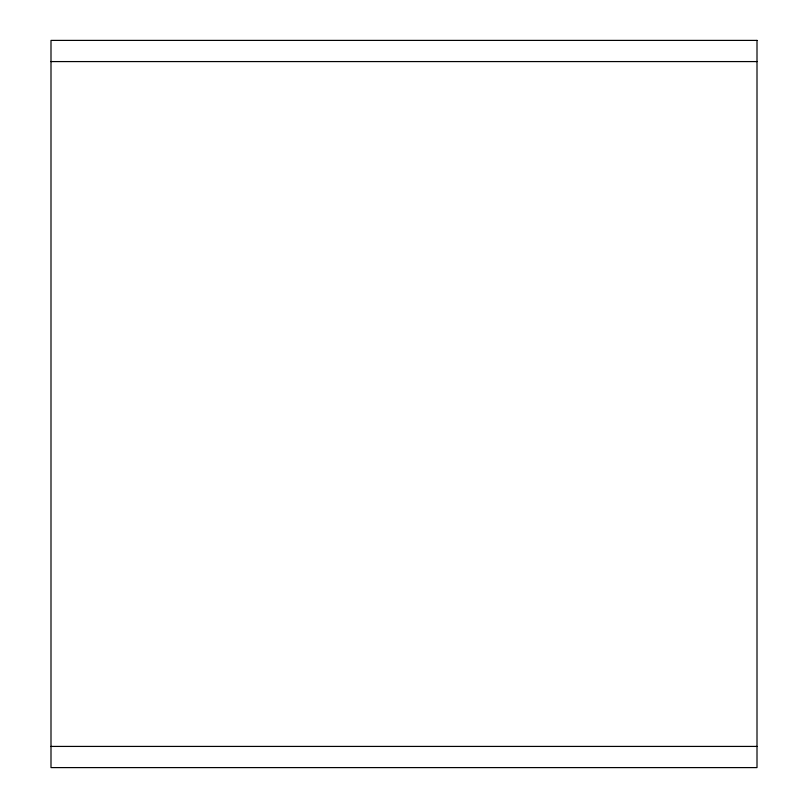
<?xml version="1.0" encoding="UTF-8"?>
<svg xmlns="http://www.w3.org/2000/svg" width="808" height="808" viewBox="0 0 808 808"><rect width="100%" height="100%" fill="white"/><g stroke="black" fill="none" stroke-linecap="round" stroke-linejoin="round"><path stroke-width="1.21" d="M50.995 61.58L757.005 61.58M50.995 746.42L757.005 746.42M757.005 40.4L50.995 40.4L50.995 767.6L757.005 767.6L757.005 40.4"/></g></svg>
